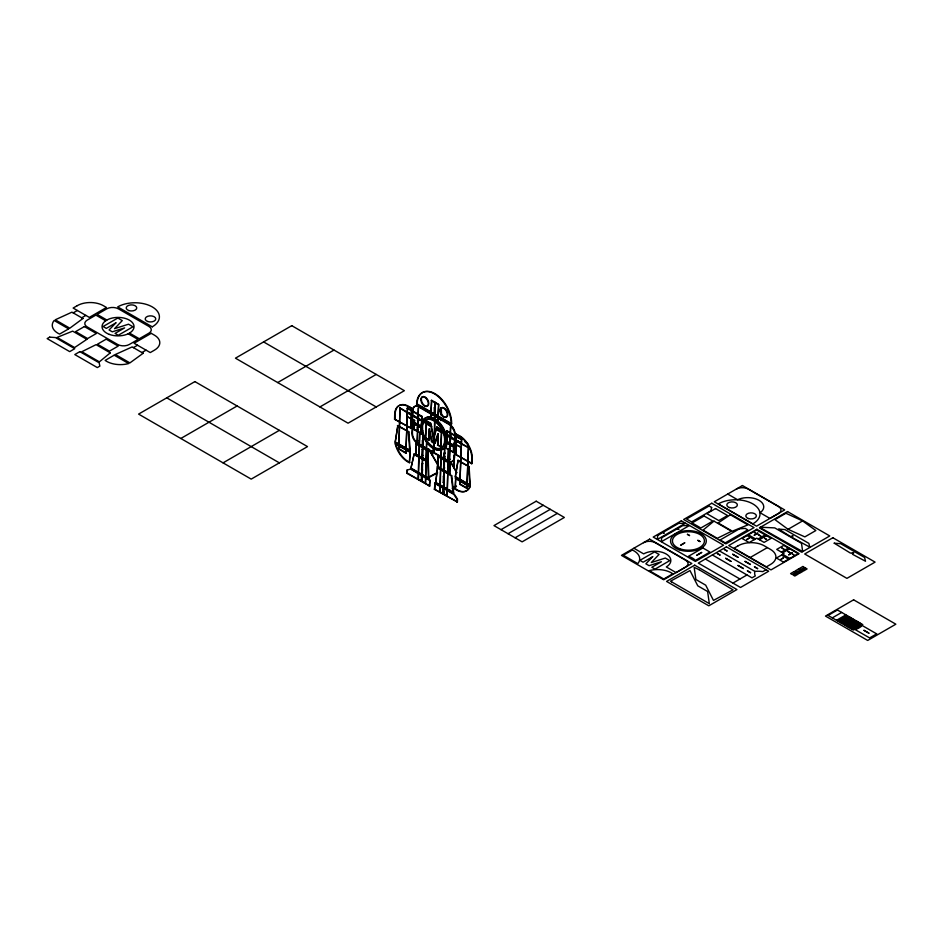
<?xml version="1.0" encoding="UTF-8"?>
<svg xmlns="http://www.w3.org/2000/svg" width="943" height="943" viewBox="0 0 943 943"><rect width="100%" height="100%" fill="white"/><g stroke="black" fill="none" stroke-linecap="round" stroke-linejoin="round"><path stroke-width="1.41" d="M447.123 430.845L446.287 448.338L447.123 430.845L461.587 439.19L459.842 484.384L461.587 439.19M394.563 419.199L394.693 414.331A18.412 10.974 61.7 0 1 408.142 406.574L411.773 408.142L411.207 428.287L394.563 419.199L411.207 428.287M395.034 418.94L395.164 414.071A18.412 10.974 61.7 0 1 408.614 406.315L411.773 408.142M398.83 449.151L399.985 408.001L398.83 449.151L405.867 453.218L407.517 407.977L421.981 416.323L420.932 433.697L421.981 416.323M414.142 420.708L413.894 429.643L414.614 420.46L406.822 416.488L407.517 407.977M405.867 453.218L407.47 412.362M406.751 473.268L407.305 470.015L406.751 473.268L429.76 486.022L429.925 480.081L410.641 468.942L406.834 470.274M408.366 413.399L408.849 412.598L408.366 413.399L410.252 414.484L410.735 413.682L410.252 414.484M409.392 462.718L410.158 451.85L409.392 462.718A19.497 11.622 61.7 0 1 395.188 443.729L410.158 451.85M410.747 428.535L411.301 408.402M412.221 423.124L422.511 428.535L412.692 422.865L411.938 433.297A8.31 4.951 61.7 0 0 417.631 443.575L448.031 461.127A8.31 4.951 61.7 0 0 454.102 457.626L454.856 447.206L454.573 457.379A8.31 4.951 61.7 0 1 448.503 460.879L418.02 443.281M412.268 421.674L412.574 410.429A8.31 4.951 61.7 0 1 418.645 406.928L449.057 424.48A8.31 4.951 61.7 0 1 454.738 434.77L454.42 446.015L444.66 440.381L454.891 445.756L455.21 434.511A8.31 4.951 61.7 0 0 449.516 424.232L419.046 406.633A8.31 4.951 61.7 0 0 413.046 410.17L412.268 421.674L422.499 427.061L412.739 421.415M412.692 422.865L412.409 433.037A8.31 4.951 61.7 0 0 418.091 443.328M414.071 416.688L414.555 415.887L414.071 416.688L416.582 418.138L417.065 417.336L416.582 418.138M415.592 454.184L416.346 443.658L428.358 450.589L428.063 460.868L415.592 454.184L428.063 460.868M416.052 453.925L416.346 443.658M417.006 440.794L417.949 440.817L417.006 440.794L418.386 407.989L418.209 414.154M417.313 429.984L418.244 429.996L417.313 429.984L417.384 427.25L418.327 427.273L417.384 427.25M417.56 421.073L418.503 421.085L417.56 421.073L417.678 416.947L418.609 416.971L417.678 416.947M417.478 441.065L418.221 414.672M418.916 419.482L419.399 418.68L418.916 419.482L420.26 420.26L420.743 419.458L420.26 420.26M418.456 478.973L419.753 432.507L417.997 479.233L425.493 483.04L426.66 441.383L425.493 483.04M421.391 420.92L421.875 420.118L421.391 420.92L431.705 426.354L406.952 412.02M422.087 421.321L422.558 421.073M421.321 479.645L422.252 479.657L421.321 479.645L421.403 476.604L422.346 476.616L421.403 476.604M421.592 469.92L422.523 469.932L421.592 469.92L421.769 463.65L422.7 463.673L421.769 463.65M421.993 455.422L422.935 455.445L421.993 455.422L422.169 449.163L423.101 449.174L422.169 449.163M422.299 444.401L423.242 444.412L422.299 444.401L422.405 440.711L423.336 440.723L422.405 440.711M421.745 480.871L423.018 435.277L422.216 481.142M428.735 440.133L429.053 428.912L431.481 441.725L434.711 443.587L437.776 433.945L437.929 444.919L438.247 433.697L435.183 443.328L431.953 441.465L429.525 428.652L429.206 439.886L425.517 438.283L426.472 420.755L430.927 423.324L433.697 437.906L433.096 442.656M425.517 438.283L426.472 420.755M427.745 424.586L428.228 423.784L427.745 424.586L429.819 425.776L430.303 424.975L429.819 425.776M427.603 461.115L428.358 450.589M431.635 400.28L430.692 417.501L431.635 400.28L438.672 404.347L437.729 421.568L438.672 404.347M429.289 486.27L429.925 480.081M432.083 450.601L432.436 455.198L432.554 450.872M433.191 448.467L434.122 448.479L433.191 448.467L433.085 451.98L434.028 452.003L435.407 402.461M433.485 438.306L434.417 437.8L433.485 437.788L433.356 442.797L434.299 442.302L433.356 442.279M434.157 413.447L435.1 413.47L434.157 413.447L434.322 407.73L435.265 407.741L434.322 407.73M434.935 402.189L434.028 452.003M434.393 489.217L435.029 483.028L454.314 494.167L457.485 498.988L457.402 501.982L434.393 489.217L457.402 501.982M434.864 488.969L435.029 483.028M438.118 430.574L438.601 429.772L438.118 430.574L440.181 431.764L440.664 430.963L440.181 431.764M437.411 466.785L438.165 456.259L450.176 463.19L449.894 473.457L437.411 466.785L449.894 473.457M437.882 466.526L438.165 456.259M440.888 420.566L440.97 417.714M441.053 414.861L441.253 407.718L441.524 415.132M440.676 447.029L441.63 429.513L441.147 446.77L437.458 445.167M440.11 491.48L441.277 449.811L439.638 491.727L447.147 495.535L448.444 449.057L447.147 495.535M442.962 492.14L443.905 492.163L442.962 492.14L443.045 489.099L443.988 489.122L443.045 489.099M443.234 482.415L444.177 482.427L443.234 482.415L443.41 476.144L444.353 476.168L443.41 476.144M443.646 467.917L444.577 467.94L443.646 467.917L443.811 461.657L444.754 461.669L443.811 461.657M443.953 456.895L444.884 456.919L443.953 456.895L444.047 453.206L444.99 453.229L444.047 453.206M443.387 493.366L444.66 447.772L443.858 493.637M445.839 435.029L446.322 434.228L445.839 435.029L450.306 437.092M446.534 435.442L447.029 434.629L450.318 436.538M447.677 436.09L448.161 435.289L447.677 436.09L449.009 436.868L449.505 436.067L449.009 436.868M449.222 459.394L450.153 459.406L449.222 459.394L450.601 426.59L450.424 432.754M449.516 448.573L450.459 448.597L449.516 448.573L449.599 445.85L450.542 445.862L449.599 445.85M449.776 439.674L450.707 439.686L449.776 439.674L449.882 435.548L450.825 435.56L449.882 435.548M449.693 459.665L450.424 433.273M449.422 473.716L450.176 463.19M451.343 438.212L451.827 437.411L451.343 438.212L453.854 439.662L454.349 438.86L453.854 439.662M454.043 443.222L453.795 452.145L444.624 447.383L453.324 452.404L453.571 443.481L461.351 447.454L453.571 443.481M453.807 460.219L454.078 467.693L453.937 455.893M455.516 454.385L456.082 434.251L459.712 435.819A18.412 10.974 61.7 0 1 472.302 458.616L471.7 463.732L455.516 454.385L472.172 463.473M454.95 489.016L455.717 478.16L469.755 486.788A19.497 11.622 61.7 0 1 454.95 489.016L455.422 488.769A19.497 11.622 61.7 0 0 470.215 486.529M455.988 454.137L456.553 433.992M455.422 488.769L455.717 478.16M457.673 441.866L458.157 441.065L457.673 441.866L459.559 442.962L460.043 442.149L459.559 442.962M456.931 502.23L457.013 499.248L453.842 494.415L434.558 483.276M467.516 443.905L465.017 441.902M459.842 484.384L466.879 488.439L468.447 447.006L467.528 443.351M466.879 488.439L468.447 447.006M471.7 463.732L471.842 458.864A18.412 10.974 61.7 0 0 459.241 436.067L456.082 434.251M435.642 482.816L437.552 467.61L451.744 475.802L453.654 492.694L435.642 482.816L437.552 467.61M395.176 442.326L397.863 425.517L408.849 431.859L410.193 450.471L395.176 442.326L397.863 425.517M455.28 477.028L458.086 460.29L469.072 466.632L470.298 485.173L455.28 477.028L458.086 460.29M410.877 468.518L414.13 454.09L428.322 462.282L428.9 478.396L410.877 468.518L414.13 454.09M441.63 429.513L436.703 427.191L433.226 438.153L430.456 423.584L426 421.014M433.697 437.906L437.175 426.943M73.189 312.876L77.338 310.483M81.711 317.791L85.86 315.398M133.387 347.625L137.537 345.232M141.91 352.552L146.059 350.148M180.82 438.483L237.129 405.973M277.69 382.552L333.987 350.053M223.055 462.86L279.352 430.35M319.913 406.94L376.222 374.43M447.182 491.185L449.717 489.723M452.239 488.262L456.035 486.069M452.499 488.651L456.506 486.34M501.004 529.66L543.227 505.271M508.041 533.714L550.264 509.338M515.078 537.781L557.313 513.405M758.137 538.96L765.174 534.893M759.445 539.714L766.482 535.659M788.053 529.306L802.599 520.913L815.848 530.544L804.85 536.885L788.053 529.306L774.922 519.617L785.92 513.263L802.599 520.913M750.192 557.513L767.366 547.6M781.37 552.091L788.407 548.024M782.678 552.846L789.715 548.779M732.923 583.08L746.997 574.959M766.07 569.713L762.769 571.623A17.87 10.314 0 0 0 754.895 571.387L719.415 550.901M832.292 617.865L841.675 612.443M836.512 620.305L845.895 614.883M837.926 621.119L847.309 615.696M839.329 621.92L848.712 616.51M840.732 622.734L850.126 617.323M842.146 623.547L851.529 618.136M843.549 624.36L852.932 618.95M844.963 625.174L854.346 619.763M846.366 625.987L855.749 620.577M847.781 626.8L857.163 621.378M849.183 627.614L858.566 622.191M850.586 628.427L859.981 623.005M852 629.24L861.383 623.818M400.433 408.295L406.999 412.61M416.617 404.182L417.089 403.922A24.435 14.558 61.7 0 1 434.923 393.632A24.435 14.558 61.7 0 1 451.638 423.879L416.617 404.182A24.435 14.558 61.7 0 1 434.464 393.891A24.435 14.558 61.7 0 1 451.167 424.126M406.822 416.488L414.614 420.46M397.392 425.776L408.849 431.859M410.641 468.942L429.454 480.341M461.009 443.234L450.789 436.809M460.974 443.776L468.482 447.583L450.778 437.363M413.659 454.337L428.322 462.282M425.599 478.796L437.163 472.549M426.071 479.068L437.635 472.82M437.08 467.858L451.744 475.802M457.614 460.538L469.072 466.632M760.447 527.22L774.745 527.891L801.515 543.345L802.67 551.596L759.975 527.491M727.748 494.061L737.567 499.731A16.007 9.241 0 0 1 759.056 500.332A16.007 9.241 0 0 1 760.093 512.744L769.901 518.402L778.576 513.405A8.31 4.798 0 0 0 778.576 506.615L748.176 489.063A8.31 4.798 0 0 0 736.424 489.063M782.761 554.366L789.845 558.456M748.424 534.822L755.508 538.913M781.535 555.073L788.607 559.164M747.198 535.541L754.27 539.62M712.378 554.967L751.995 577.847L755.296 575.937A17.87 10.314 0 0 1 754.895 571.387M431.163 400.539L438.2 404.594M705.34 559.034L739.96 579.014M417.089 403.922L451.638 423.879M453.288 428.935L451.968 427.639M407.058 408.236L421.509 416.582M446.664 431.104L461.115 439.45M436.703 427.191L441.159 429.76M446.322 434.228L437.175 428.947L446.558 434.888M399.985 408.001L418.091 418.492M418.562 418.763L422.11 420.767M633.908 548.248L643.668 553.883A16.007 9.241 0 0 1 666.147 553.965A16.007 9.241 0 0 1 666.3 566.943L676.06 572.59L685.655 567.049A8.31 4.798 0 0 0 685.655 560.26L655.244 542.708A8.31 4.798 0 0 0 643.491 542.708M454.856 447.206L444.566 441.796L454.385 447.454M263.604 341.92L376.222 406.94M414.354 429.383L423.112 434.44L413.894 429.643M425.988 438.024L429.206 439.886M437.929 444.919L441.147 446.77M415.875 443.905L427.886 450.848M437.693 456.506L449.705 463.437M395.647 442.078L410.193 450.471M455.752 476.781L470.298 485.173M395.188 443.729L409.686 452.11M455.245 478.407L469.755 486.788M399.302 448.903L406.339 452.97M460.314 484.124L467.351 488.191M411.348 468.27L428.9 478.396M436.114 482.557L453.654 492.694M407.223 473.009L429.76 486.022M106.877 320.031L97.117 314.396L106.7 308.856A8.31 4.798 0 0 1 118.453 308.856L148.864 326.408A8.31 4.798 0 0 1 148.864 333.197L139.269 338.737L129.509 333.091M105.699 320.773L95.88 315.103L87.204 320.113A8.31 4.798 0 0 0 87.204 326.903L117.616 344.454A8.31 4.798 0 0 0 129.368 344.454L138.043 339.445L128.224 333.775M166.746 397.84L279.352 462.86M450.589 461.716L456.99 472.702M450.129 461.445L456.518 472.431M428.947 449.222L438.012 464.769M428.476 448.951L439.627 468.082M445.945 434.016L446.133 434.676M451.273 476.062L453.194 492.941M408.378 432.118L409.722 450.73M468.6 466.891L469.838 485.433M427.863 462.541L428.428 478.655M409.863 462.459A19.497 11.622 61.7 0 1 395.659 443.481M657.566 535.553L657.53 539.337L685.29 523.318L678.724 523.33L663.224 532.288L664.155 533.361L662.752 532.559L657.566 535.553M661.55 537.852L661.514 541.636L689.274 525.616L682.708 525.628L677.522 528.634L678.925 529.436L677.05 528.893L661.55 537.852M711.647 507.464L710.916 510.788L691.632 521.927L686.563 519.004L709.101 505.99L711.647 507.464M115.895 322.86L109.07 329.967L112.3 331.83L124.617 327.893L115.046 333.421L118.264 335.272L132.975 326.773L128.531 324.203L114.516 328.683L122.284 320.596L117.828 318.027L103.105 326.526L106.323 328.376L115.895 322.86M652.686 556.712L645.861 563.82L649.09 565.682L661.408 561.745L651.837 567.273L655.055 569.124L669.766 560.625L665.322 558.056L651.307 562.535L659.074 554.449L654.619 551.879L639.896 560.378L643.114 562.228L652.686 556.712M110.272 352.859L99.369 361.853L81.829 351.727L96.068 344.655L110.272 352.859M713.969 521.125L703.065 530.131L717.269 538.323L731.509 531.263L713.969 521.125M82.937 318.498L69.806 328.199L55.26 319.795L71.939 312.157L82.937 318.498M143.159 353.271L129.91 362.902L115.364 354.497L132.161 346.918L143.159 353.271M86.85 339.339L74.615 347.554L57.063 337.429L72.658 331.134L86.85 339.339M730.365 514.76L718.118 522.988L732.322 531.192L747.905 524.897L730.365 514.76M756.675 529.99L742.129 538.5L749.166 542.567L756.781 538.17L764.089 542.402L771.126 538.335L756.675 529.99M77.279 305.65L73.13 308.043L89.314 317.39L106.476 307.477L103.317 305.65A18.412 10.632 0 0 0 77.279 305.65M49.696 337.134L47.15 338.608L69.688 351.621L74.756 348.698L55.46 337.559L49.696 337.134M68.639 328.871L59.586 334.093A19.497 11.257 0 0 1 54.128 320.502L68.639 328.871M84.363 326.561L75.617 331.618L87.616 338.549L96.375 333.492L84.363 326.561M79.849 351.645L74.792 354.568L97.329 367.581L99.875 366.108L99.145 362.784L79.849 351.645M106.194 339.162L97.435 344.219L109.447 351.15L118.205 346.093L106.194 339.162M151.257 333.327L134.083 343.24L150.267 352.576L154.416 350.183A18.412 10.632 0 0 0 154.416 335.154L151.257 333.327M114.186 355.181L105.144 360.403A19.497 11.257 0 0 0 128.696 363.55L114.186 355.181M194.895 381.597L138.586 414.095L251.203 479.115L307.512 446.605L194.895 381.597M291.764 325.665L235.455 358.175L348.073 423.195L404.37 390.685L291.764 325.665M536.19 501.204L493.967 525.593L522.116 541.848L564.35 517.459L536.19 501.204M649.621 539.137L621.461 555.392L663.695 579.768L691.844 563.513L649.621 539.137M681.353 520.807L653.204 537.062L695.427 561.439L723.587 545.184L681.353 520.807M711.8 503.232L683.651 519.487L725.874 543.863L754.035 527.609L711.8 503.232M742.447 485.539L714.287 501.794L756.522 526.17L784.67 509.915L742.447 485.539M632.364 550.028L623.323 555.25L637.833 563.631A19.497 11.257 0 0 0 632.364 550.028M715.548 508.572L706.79 513.629L718.79 520.571L727.548 515.515L715.548 508.572M704.091 516.01L692.079 522.941L700.838 527.997L712.849 521.066L704.091 516.01M687.447 534.339L689.522 535.541L687.447 534.339M684.701 542.873L680.87 545.078L684.701 542.873M697.867 540.351L699.942 541.553L697.867 540.351M702.9 547.977L688.425 556.323A17.87 10.314 0 0 1 695.462 560.39L709.938 552.044L702.9 547.977M739.465 528.811L720.169 539.95L725.238 542.873L747.775 529.86L745.229 528.386L739.465 528.811M701.651 552.457L696.771 555.274L701.651 552.457M672.807 573.792L663.766 579.014L649.267 570.645A19.497 11.257 0 0 1 672.807 573.792M694.708 565.163L666.56 581.418L708.794 605.807L736.943 589.552L694.708 565.163M726.452 546.846L698.291 563.101L740.526 587.477L768.675 571.222L726.452 546.846M756.899 529.271L728.739 545.525L770.973 569.902L799.122 553.647L756.899 529.271M787.535 511.577L759.386 527.832L801.621 552.209L829.769 535.954L787.535 511.577M717.387 553.529L719.98 555.026L717.387 553.529M724.424 549.463L727.018 550.971L724.424 549.463M754.577 532.512L755.921 533.278L754.577 532.512M671.711 581.914L709.325 603.638L707.615 591.509L697.773 585.827L690.005 570.586L670.449 581.194L671.711 581.914M749.013 538.217L746.691 539.561L749.013 538.217M757.795 533.149L754.282 535.176L757.795 533.149M738.169 545.773L734.019 548.178L766.376 566.861L770.525 564.456A18.412 10.632 0 0 0 770.525 549.427L764.207 545.773A18.412 10.632 0 0 0 738.169 545.773M758.255 534.622L760.765 536.084L758.255 534.622M699.046 569.655L694.166 567.38L695.875 579.497L705.706 585.179L713.474 600.42L733.029 589.823L699.046 569.655M725.686 558.315L731.025 561.403L725.686 558.315M732.723 554.26L738.063 557.337L732.723 554.26M764.584 538.276L766.47 539.372L764.584 538.276M779.932 529.907L790.364 536.473L793.051 535.86L792.12 536.944L792.698 537.816L809.778 547.14L808.87 543.38L785.012 529.612L778.505 529.082L779.932 529.907M738.039 565.446L743.379 568.535L738.039 565.446M745.076 561.391L750.416 564.468L745.076 561.391M783.763 545.349L776.726 549.404L784.034 553.635L776.431 558.02L783.468 562.087L798.214 553.694L783.763 545.349M781.959 548.036L783.857 549.121L781.959 548.036M747.445 570.88L750.581 572.696L747.445 570.88M754.483 566.814L757.618 568.629L754.483 566.814M787.664 551.325L790.187 552.775L787.664 551.325M783.503 557.843L781.169 559.187L783.503 557.843M792.285 552.775L788.772 554.802L792.285 552.775M792.509 554.13L793.853 554.897L792.509 554.13M832.846 537.734L804.697 553.989L846.92 578.365L875.08 562.111L832.846 537.734M834.225 543.192L850.374 553.058L853.757 552.846L852.354 553.659L852.708 554.401L865.497 561.238L864.59 557.49L840.732 543.71L834.225 543.192M794.03 571.611L790.588 573.592L791.979 574.405L794.996 573.203L795.42 572.413L794.03 571.611M798.462 569.053L795.032 571.034L796.422 571.835L799.44 570.633L799.853 569.855L798.462 569.053M802.882 566.495L799.44 568.488L800.843 569.289L803.849 568.087L804.273 567.309L802.882 566.495M796.54 573.061L793.11 575.053L794.808 576.032L798.238 574.051L796.54 573.061M800.984 570.503L797.542 572.484L799.24 573.462L802.682 571.482L800.984 570.503M805.393 567.957L801.963 569.937L803.66 570.916L807.09 568.935L805.393 567.957M796.234 573.922L794.796 574.759L796.234 573.922M800.666 571.352L799.228 572.189L800.666 571.352M805.086 568.806L803.625 569.643L805.086 568.806M853.615 599.819L825.467 616.074L867.701 640.45L895.85 624.195L853.615 599.819M837.455 610.003L828.072 615.425L853.403 630.054L862.786 624.631L837.455 610.003M864.012 630.337L868.892 633.154L864.012 630.337M876.66 633.873L869.623 637.928L855.148 629.582A17.87 10.314 0 0 0 862.185 625.515L876.66 633.873M752.868 523.86L718.307 503.904A24.435 14.11 0 0 1 752.868 503.904A24.435 14.11 0 0 1 752.868 523.86M152.259 326.844L117.698 306.899A24.435 14.11 0 0 1 152.259 306.899A24.435 14.11 0 0 1 152.259 326.844M109.388 334.423A16.007 9.241 0 0 0 134.024 327.091A16.007 9.241 0 0 0 110.708 318.439A16.007 9.241 0 0 0 109.388 334.423M147.839 321.539A5.281 3.053 0 0 0 155.772 318.899A5.281 3.053 0 0 0 147.839 316.259A5.281 3.053 0 0 0 147.839 321.539M128.826 310.565A5.281 3.053 0 0 0 136.759 307.925A5.281 3.053 0 0 0 128.826 305.284A5.281 3.053 0 0 0 128.826 310.565M748.447 518.544A5.281 3.053 0 0 0 756.369 515.904A5.281 3.053 0 0 0 748.447 513.263A5.281 3.053 0 0 0 748.447 518.544M729.434 507.57A5.281 3.053 0 0 0 737.367 504.929A5.281 3.053 0 0 0 729.434 502.289A5.281 3.053 0 0 0 729.434 507.57M679.632 548.673A16.007 9.241 0 0 0 704.409 541.494A16.007 9.241 0 0 0 681.259 532.701A16.007 9.241 0 0 0 679.632 548.673M679.149 549.769A17.87 10.314 0 0 0 706.295 541.188A17.87 10.314 0 0 0 679.868 531.899A17.87 10.314 0 0 0 679.149 549.769M421.415 430.091A17.87 10.644 61.7 0 0 442.173 449.552A17.87 10.644 61.7 0 0 437.823 421.662A17.87 10.644 61.7 0 0 421.415 430.091M421.886 429.831A17.87 10.644 61.7 0 0 442.644 449.304A17.87 10.644 61.7 0 0 438.295 421.403A17.87 10.644 61.7 0 0 421.886 429.831M422.712 430.456A16.007 9.536 61.7 0 0 441.3 447.913A16.007 9.536 61.7 0 0 437.422 422.935A16.007 9.536 61.7 0 0 422.712 430.456M440.369 411.065A5.281 3.147 61.7 0 0 446.416 417.077A5.281 3.147 61.7 0 0 445.402 408.92A5.281 3.147 61.7 0 0 440.369 411.065M421.368 400.091A5.281 3.147 61.7 0 0 427.415 406.103A5.281 3.147 61.7 0 0 426.389 397.946A5.281 3.147 61.7 0 0 421.368 400.091M439.886 411.16A5.281 3.147 61.7 0 0 445.85 417.372A5.281 3.147 61.7 0 0 445.049 409.286A5.281 3.147 61.7 0 0 439.886 411.16M420.873 400.197A5.281 3.147 61.7 0 0 426.849 406.398A5.281 3.147 61.7 0 0 426.036 398.311A5.281 3.147 61.7 0 0 420.873 400.197M422.205 430.456A16.007 9.536 61.7 0 0 440.676 448.231A16.007 9.536 61.7 0 0 437.139 423.372A16.007 9.536 61.7 0 0 422.205 430.456"/></g></svg>
